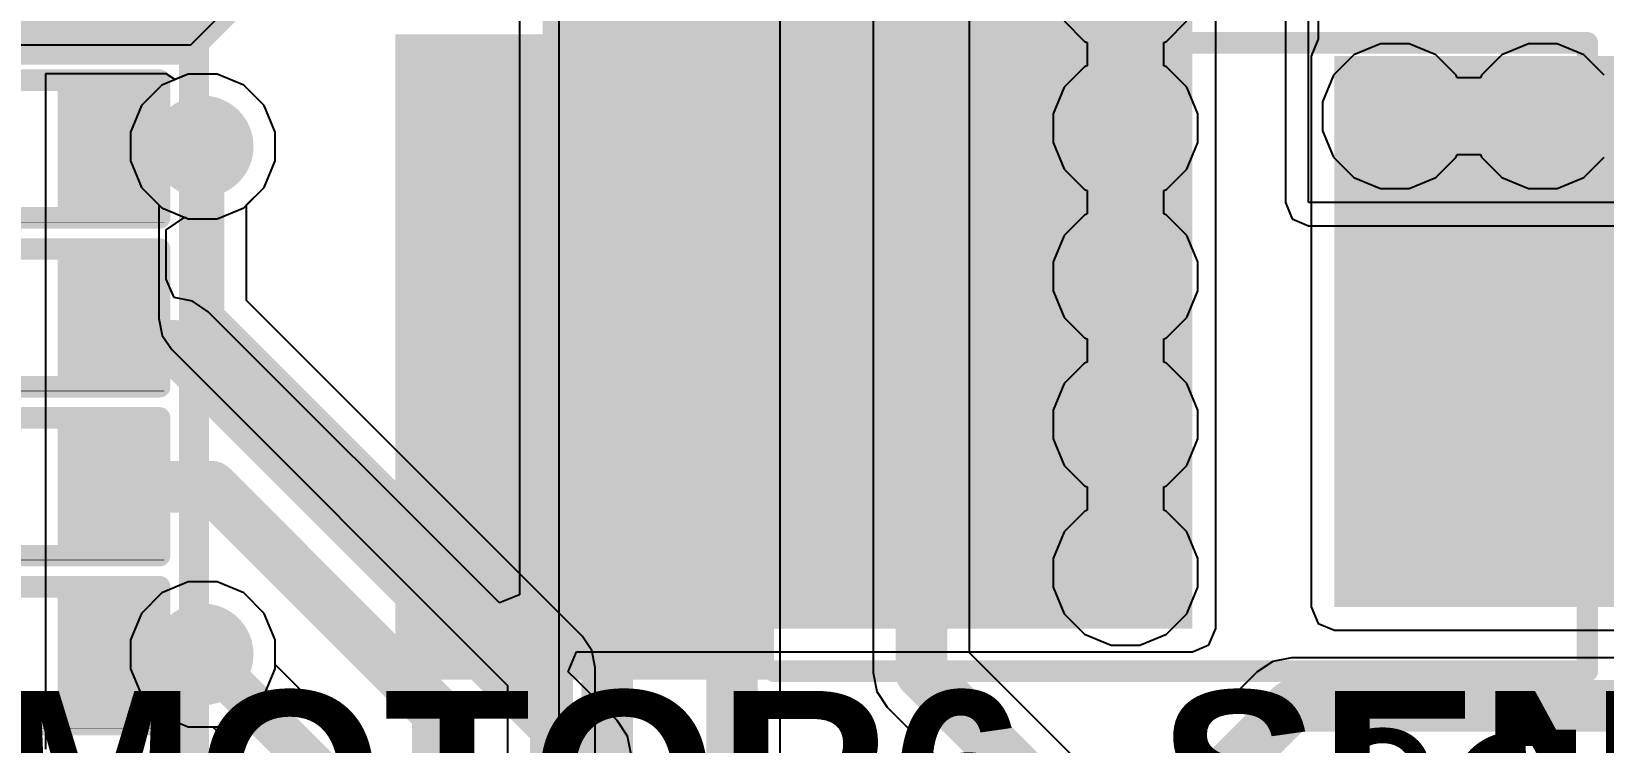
# Model space of a CAD drawing. Header units: inches. Extents: x -4.4 to 45.3, y -0.3 to 53.7.
# Drawn here: x 4.17 to 13.45, y 33.06 to 37.25 of the extents above; entities that cross this region are included whole.
import ezdxf

# ---------------------------------------------------------------- set-up
doc = ezdxf.new("R2010")
doc.units = ezdxf.units.IN
for name, color, linetype in [('Bottom Layer', 5, 'Continuous'), ('Bottom Overlay', 54, 'Continuous'), ('Bottom Paste', 16, 'Continuous'), ('Bottom Solder', 6, 'Continuous'), ('Multi-Layer', 9, 'Continuous'), ('Pad Holes', 156, 'Continuous'), ('Signal_1', 16, 'Continuous'), ('Signal_2', 76, 'Continuous'), ('Top Layer', 1, 'Continuous'), ('Top Overlay', 2, 'Continuous'), ('Top Solder', 216, 'Continuous'), ('Via Holes', 16, 'Continuous')]:
    doc.layers.add(name, color=color, linetype=linetype)
doc.styles.add('Arial', font='', dxfattribs={"height": 0.2})
doc.styles.add('Arial_Bold', font='', dxfattribs={"height": 0.2})
doc.styles.get('Arial').set_extended_font_data('Arial')
doc.styles.get('Arial_Bold').set_extended_font_data('Arial', bold=True)

# ---------------------------------------------------------------- blocks, each defined once
blk = doc.blocks.new('T____P______TH_1_8___H_________0_92___8')
at = {"layer": 'Bottom Layer'}
blk.add_hatch(color=5, dxfattribs=at).paths.add_polyline_path([(0.45, 0.9), (-0.45, 0.9), (-0.9, 0.45), (-0.9, -0.45), (-0.45, -0.9), (0.45, -0.9), (0.9, -0.45), (0.9, 0.45)])
at = {"layer": 'Bottom Solder'}
blk.add_hatch(color=6, dxfattribs=at).paths.add_polyline_path([(0.5008, 1.0016), (-0.5008, 1.0016), (-1.0016, 0.5008), (-1.0016, -0.5008), (-0.5008, -1.0016), (0.5008, -1.0016), (1.0016, -0.5008), (1.0016, 0.5008)])
at = {"layer": 'Multi-Layer'}
blk.add_hatch(color=9, dxfattribs=at).paths.add_polyline_path([(0.45, 0.9), (-0.45, 0.9), (-0.9, 0.45), (-0.9, -0.45), (-0.45, -0.9), (0.45, -0.9), (0.9, -0.45), (0.9, 0.45)])
at = {"layer": 'Pad Holes'}
h = blk.add_hatch(color=7, dxfattribs=at)
edge = h.paths.add_edge_path()
edge.add_arc((0, 0), 0.46, 0, 360)
at = {"layer": 'Signal_1'}
blk.add_hatch(color=16, dxfattribs=at).paths.add_polyline_path([(0.45, 0.9), (-0.45, 0.9), (-0.9, 0.45), (-0.9, -0.45), (-0.45, -0.9), (0.45, -0.9), (0.9, -0.45), (0.9, 0.45)])
at = {"layer": 'Signal_2'}
blk.add_hatch(color=76, dxfattribs=at).paths.add_polyline_path([(0.45, 0.9), (-0.45, 0.9), (-0.9, 0.45), (-0.9, -0.45), (-0.45, -0.9), (0.45, -0.9), (0.9, -0.45), (0.9, 0.45)])
at = {"layer": 'Top Layer'}
blk.add_hatch(color=1, dxfattribs=at).paths.add_polyline_path([(0.45, 0.9), (-0.45, 0.9), (-0.9, 0.45), (-0.9, -0.45), (-0.45, -0.9), (0.45, -0.9), (0.9, -0.45), (0.9, 0.45)])
at = {"layer": 'Top Solder'}
blk.add_hatch(color=216, dxfattribs=at).paths.add_polyline_path([(0.5008, 1.0016), (-0.5008, 1.0016), (-1.0016, 0.5008), (-1.0016, -0.5008), (-0.5008, -1.0016), (0.5008, -1.0016), (1.0016, -0.5008), (1.0016, 0.5008)])
at = {"layer": 'Top Overlay'}
for points in [[(-1.0414, 0.5334, 0.127, 0.127, 0), (-0.508, 1.0668, 0.127, 0.127, 0)], [(-0.508, 1.0668, 0.127, 0.127, 0), (0.508, 1.0668, 0.127, 0.127, 0)], [(0.508, 1.0668, 0.127, 0.127, 0), (1.0414, 0.5334, 0.127, 0.127, 0)], [(-1.0414, -0.5334, 0.127, 0.127, 0), (-1.0414, 0.5334, 0.127, 0.127, 0)], [(1.0414, -0.5334, 0.127, 0.127, 0), (1.0414, 0.5334, 0.127, 0.127, 0)], [(-1.0414, -0.5334, 0.127, 0.127, 0), (-0.5334, -1.0414, 0.127, 0.127, 0)], [(0.5334, -1.0414, 0.127, 0.127, 0), (1.0414, -0.5334, 0.127, 0.127, 0)], [(-0.508, -1.0414, 0.127, 0.127, 0), (0.5334, -1.0414, 0.127, 0.127, 0)]]:
    blk.add_lwpolyline(points, format="xyseb", dxfattribs=at)
for points in [[(-0.5398, 1.0668, 0.0635, 0.0635, 1), (-0.4763, 1.0668, 0.0635, 0.0635, 1)], [(-0.5398, 1.0668, 0.0635, 0.0635, 1), (-0.4763, 1.0668, 0.0635, 0.0635, 1)], [(0.4763, 1.0668, 0.0635, 0.0635, 1), (0.5398, 1.0668, 0.0635, 0.0635, 1)], [(0.4763, 1.0668, 0.0635, 0.0635, 1), (0.5398, 1.0668, 0.0635, 0.0635, 1)], [(-1.0732, 0.5334, 0.0635, 0.0635, 1), (-1.0096, 0.5334, 0.0635, 0.0635, 1)], [(-1.0732, 0.5334, 0.0635, 0.0635, 1), (-1.0096, 0.5334, 0.0635, 0.0635, 1)], [(1.0096, 0.5334, 0.0635, 0.0635, 1), (1.0732, 0.5334, 0.0635, 0.0635, 1)], [(1.0096, 0.5334, 0.0635, 0.0635, 1), (1.0732, 0.5334, 0.0635, 0.0635, 1)], [(-1.0732, -0.5334, 0.0635, 0.0635, 1), (-1.0096, -0.5334, 0.0635, 0.0635, 1)], [(-1.0732, -0.5334, 0.0635, 0.0635, 1), (-1.0096, -0.5334, 0.0635, 0.0635, 1)], [(1.0096, -0.5334, 0.0635, 0.0635, 1), (1.0732, -0.5334, 0.0635, 0.0635, 1)], [(1.0096, -0.5334, 0.0635, 0.0635, 1), (1.0732, -0.5334, 0.0635, 0.0635, 1)], [(-0.5651, -1.0414, 0.0635, 0.0635, 1), (-0.5016, -1.0414, 0.0635, 0.0635, 1)], [(-0.5398, -1.0414, 0.0635, 0.0635, 1), (-0.4763, -1.0414, 0.0635, 0.0635, 1)], [(0.5016, -1.0414, 0.0635, 0.0635, 1), (0.5651, -1.0414, 0.0635, 0.0635, 1)], [(0.5016, -1.0414, 0.0635, 0.0635, 1), (0.5651, -1.0414, 0.0635, 0.0635, 1)]]:
    blk.add_lwpolyline(points, format="xyseb", close=True, dxfattribs=at)
blk = doc.blocks.new('R___0402_B_21')
at = {"layer": 'Bottom Layer'}
for points in [[(-0.2413, 0.3175), (-0.2413, -0.3175), (-0.6985, -0.3175), (-0.6985, 0.3175)], [(0.6985, 0.3175), (0.6985, -0.3175), (0.2413, -0.3175), (0.2413, 0.3175)]]:
    blk.add_hatch(color=5, dxfattribs=at).paths.add_polyline_path(points)
at = {"layer": 'Bottom Paste'}
for points in [[(-0.2413, 0.3175), (-0.2413, -0.3175), (-0.6985, -0.3175), (-0.6985, 0.3175)], [(0.6985, 0.3175), (0.6985, -0.3175), (0.2413, -0.3175), (0.2413, 0.3175)]]:
    blk.add_hatch(color=16, dxfattribs=at).paths.add_polyline_path(points)
at = {"layer": 'Bottom Solder'}
for points in [[(-0.1863, 0.3725), (-0.1863, -0.3725), (-0.7535, -0.3725), (-0.7535, 0.3725)], [(0.7535, 0.3725), (0.7535, -0.3725), (0.1863, -0.3725), (0.1863, 0.3725)]]:
    blk.add_hatch(color=6, dxfattribs=at).paths.add_polyline_path(points)
at = {"layer": 'Bottom Overlay'}
for points in [[(-0.7874, 0.4064, 0.127, 0.127, 0), (-0.7874, -0.4064, 0.127, 0.127, 0)], [(0.7874, 0.4064, 0.127, 0.127, 0), (-0.7874, 0.4064, 0.127, 0.127, 0)], [(0.7874, 0.4064, 0.127, 0.127, 0), (0.7874, -0.4064, 0.127, 0.127, 0)], [(0.8128, 0.4318, 0.00323, 0.00323, 0), (-0.8128, 0.4318, 0.00323, 0.00323, 0)], [(0.7874, -0.4064, 0.127, 0.127, 0), (-0.7874, -0.4064, 0.127, 0.127, 0)]]:
    blk.add_lwpolyline(points, format="xyseb", dxfattribs=at)
for points in [[(-0.8191, 0.4064, 0.0635, 0.0635, 1), (-0.7556, 0.4064, 0.0635, 0.0635, 1)], [(-0.8191, 0.4064, 0.0635, 0.0635, 1), (-0.7556, 0.4064, 0.0635, 0.0635, 1)], [(0.7556, 0.4064, 0.0635, 0.0635, 1), (0.8191, 0.4064, 0.0635, 0.0635, 1)], [(0.7556, 0.4064, 0.0635, 0.0635, 1), (0.8191, 0.4064, 0.0635, 0.0635, 1)], [(-0.8136, 0.4318, 0.00161, 0.00161, 1), (-0.812, 0.4318, 0.00161, 0.00161, 1)], [(0.812, 0.4318, 0.00161, 0.00161, 1), (0.8136, 0.4318, 0.00161, 0.00161, 1)], [(-0.8191, -0.4064, 0.0635, 0.0635, 1), (-0.7556, -0.4064, 0.0635, 0.0635, 1)], [(-0.8191, -0.4064, 0.0635, 0.0635, 1), (-0.7556, -0.4064, 0.0635, 0.0635, 1)], [(0.7556, -0.4064, 0.0635, 0.0635, 1), (0.8191, -0.4064, 0.0635, 0.0635, 1)], [(0.7556, -0.4064, 0.0635, 0.0635, 1), (0.8191, -0.4064, 0.0635, 0.0635, 1)]]:
    blk.add_lwpolyline(points, format="xyseb", close=True, dxfattribs=at)
blk = doc.blocks.new('R___0402_B_22')
at = {"layer": 'Bottom Layer'}
for points in [[(-0.2413, 0.3175), (-0.2413, -0.3175), (-0.6985, -0.3175), (-0.6985, 0.3175)], [(0.6985, 0.3175), (0.6985, -0.3175), (0.2413, -0.3175), (0.2413, 0.3175)]]:
    blk.add_hatch(color=5, dxfattribs=at).paths.add_polyline_path(points)
at = {"layer": 'Bottom Paste'}
for points in [[(-0.2413, 0.3175), (-0.2413, -0.3175), (-0.6985, -0.3175), (-0.6985, 0.3175)], [(0.6985, 0.3175), (0.6985, -0.3175), (0.2413, -0.3175), (0.2413, 0.3175)]]:
    blk.add_hatch(color=16, dxfattribs=at).paths.add_polyline_path(points)
at = {"layer": 'Bottom Solder'}
for points in [[(-0.1863, 0.3725), (-0.1863, -0.3725), (-0.7535, -0.3725), (-0.7535, 0.3725)], [(0.7535, 0.3725), (0.7535, -0.3725), (0.1863, -0.3725), (0.1863, 0.3725)]]:
    blk.add_hatch(color=6, dxfattribs=at).paths.add_polyline_path(points)
at = {"layer": 'Bottom Overlay'}
for points in [[(-0.7874, 0.4064, 0.127, 0.127, 0), (-0.7874, -0.4064, 0.127, 0.127, 0)], [(0.7874, 0.4064, 0.127, 0.127, 0), (-0.7874, 0.4064, 0.127, 0.127, 0)], [(0.7874, 0.4064, 0.127, 0.127, 0), (0.7874, -0.4064, 0.127, 0.127, 0)], [(0.8128, 0.4318, 0.00323, 0.00323, 0), (-0.8128, 0.4318, 0.00323, 0.00323, 0)], [(0.7874, -0.4064, 0.127, 0.127, 0), (-0.7874, -0.4064, 0.127, 0.127, 0)]]:
    blk.add_lwpolyline(points, format="xyseb", dxfattribs=at)
for points in [[(-0.8191, 0.4064, 0.0635, 0.0635, 1), (-0.7556, 0.4064, 0.0635, 0.0635, 1)], [(-0.8191, 0.4064, 0.0635, 0.0635, 1), (-0.7556, 0.4064, 0.0635, 0.0635, 1)], [(0.7556, 0.4064, 0.0635, 0.0635, 1), (0.8191, 0.4064, 0.0635, 0.0635, 1)], [(0.7556, 0.4064, 0.0635, 0.0635, 1), (0.8191, 0.4064, 0.0635, 0.0635, 1)], [(-0.8136, 0.4318, 0.00161, 0.00161, 1), (-0.812, 0.4318, 0.00161, 0.00161, 1)], [(0.812, 0.4318, 0.00161, 0.00161, 1), (0.8136, 0.4318, 0.00161, 0.00161, 1)], [(-0.8191, -0.4064, 0.0635, 0.0635, 1), (-0.7556, -0.4064, 0.0635, 0.0635, 1)], [(-0.8191, -0.4064, 0.0635, 0.0635, 1), (-0.7556, -0.4064, 0.0635, 0.0635, 1)], [(0.7556, -0.4064, 0.0635, 0.0635, 1), (0.8191, -0.4064, 0.0635, 0.0635, 1)], [(0.7556, -0.4064, 0.0635, 0.0635, 1), (0.8191, -0.4064, 0.0635, 0.0635, 1)]]:
    blk.add_lwpolyline(points, format="xyseb", close=True, dxfattribs=at)
blk = doc.blocks.new('R___0402_B_23')
at = {"layer": 'Bottom Layer'}
for points in [[(-0.2413, 0.3175), (-0.2413, -0.3175), (-0.6985, -0.3175), (-0.6985, 0.3175)], [(0.6985, 0.3175), (0.6985, -0.3175), (0.2413, -0.3175), (0.2413, 0.3175)]]:
    blk.add_hatch(color=5, dxfattribs=at).paths.add_polyline_path(points)
at = {"layer": 'Bottom Paste'}
for points in [[(-0.2413, 0.3175), (-0.2413, -0.3175), (-0.6985, -0.3175), (-0.6985, 0.3175)], [(0.6985, 0.3175), (0.6985, -0.3175), (0.2413, -0.3175), (0.2413, 0.3175)]]:
    blk.add_hatch(color=16, dxfattribs=at).paths.add_polyline_path(points)
at = {"layer": 'Bottom Solder'}
for points in [[(-0.1863, 0.3725), (-0.1863, -0.3725), (-0.7535, -0.3725), (-0.7535, 0.3725)], [(0.7535, 0.3725), (0.7535, -0.3725), (0.1863, -0.3725), (0.1863, 0.3725)]]:
    blk.add_hatch(color=6, dxfattribs=at).paths.add_polyline_path(points)
at = {"layer": 'Bottom Overlay'}
for points in [[(-0.7874, 0.4064, 0.127, 0.127, 0), (-0.7874, -0.4064, 0.127, 0.127, 0)], [(0.7874, 0.4064, 0.127, 0.127, 0), (-0.7874, 0.4064, 0.127, 0.127, 0)], [(0.7874, 0.4064, 0.127, 0.127, 0), (0.7874, -0.4064, 0.127, 0.127, 0)], [(0.8128, 0.4318, 0.00323, 0.00323, 0), (-0.8128, 0.4318, 0.00323, 0.00323, 0)], [(0.7874, -0.4064, 0.127, 0.127, 0), (-0.7874, -0.4064, 0.127, 0.127, 0)]]:
    blk.add_lwpolyline(points, format="xyseb", dxfattribs=at)
for points in [[(-0.8191, 0.4064, 0.0635, 0.0635, 1), (-0.7556, 0.4064, 0.0635, 0.0635, 1)], [(-0.8191, 0.4064, 0.0635, 0.0635, 1), (-0.7556, 0.4064, 0.0635, 0.0635, 1)], [(0.7556, 0.4064, 0.0635, 0.0635, 1), (0.8191, 0.4064, 0.0635, 0.0635, 1)], [(0.7556, 0.4064, 0.0635, 0.0635, 1), (0.8191, 0.4064, 0.0635, 0.0635, 1)], [(-0.8136, 0.4318, 0.00161, 0.00161, 1), (-0.812, 0.4318, 0.00161, 0.00161, 1)], [(0.812, 0.4318, 0.00161, 0.00161, 1), (0.8136, 0.4318, 0.00161, 0.00161, 1)], [(-0.8191, -0.4064, 0.0635, 0.0635, 1), (-0.7556, -0.4064, 0.0635, 0.0635, 1)], [(-0.8191, -0.4064, 0.0635, 0.0635, 1), (-0.7556, -0.4064, 0.0635, 0.0635, 1)], [(0.7556, -0.4064, 0.0635, 0.0635, 1), (0.8191, -0.4064, 0.0635, 0.0635, 1)], [(0.7556, -0.4064, 0.0635, 0.0635, 1), (0.8191, -0.4064, 0.0635, 0.0635, 1)]]:
    blk.add_lwpolyline(points, format="xyseb", close=True, dxfattribs=at)
blk = doc.blocks.new('R___0402_B_24')
at = {"layer": 'Bottom Layer'}
for points in [[(-0.2413, 0.3175), (-0.2413, -0.3175), (-0.6985, -0.3175), (-0.6985, 0.3175)], [(0.6985, 0.3175), (0.6985, -0.3175), (0.2413, -0.3175), (0.2413, 0.3175)]]:
    blk.add_hatch(color=5, dxfattribs=at).paths.add_polyline_path(points)
at = {"layer": 'Bottom Paste'}
for points in [[(-0.2413, 0.3175), (-0.2413, -0.3175), (-0.6985, -0.3175), (-0.6985, 0.3175)], [(0.6985, 0.3175), (0.6985, -0.3175), (0.2413, -0.3175), (0.2413, 0.3175)]]:
    blk.add_hatch(color=16, dxfattribs=at).paths.add_polyline_path(points)
at = {"layer": 'Bottom Solder'}
for points in [[(-0.1863, 0.3725), (-0.1863, -0.3725), (-0.7535, -0.3725), (-0.7535, 0.3725)], [(0.7535, 0.3725), (0.7535, -0.3725), (0.1863, -0.3725), (0.1863, 0.3725)]]:
    blk.add_hatch(color=6, dxfattribs=at).paths.add_polyline_path(points)
at = {"layer": 'Bottom Overlay'}
for points in [[(-0.7874, 0.4064, 0.127, 0.127, 0), (-0.7874, -0.4064, 0.127, 0.127, 0)], [(0.7874, 0.4064, 0.127, 0.127, 0), (-0.7874, 0.4064, 0.127, 0.127, 0)], [(0.7874, 0.4064, 0.127, 0.127, 0), (0.7874, -0.4064, 0.127, 0.127, 0)], [(0.8128, 0.4318, 0.00323, 0.00323, 0), (-0.8128, 0.4318, 0.00323, 0.00323, 0)], [(0.7874, -0.4064, 0.127, 0.127, 0), (-0.7874, -0.4064, 0.127, 0.127, 0)]]:
    blk.add_lwpolyline(points, format="xyseb", dxfattribs=at)
for points in [[(-0.8191, 0.4064, 0.0635, 0.0635, 1), (-0.7556, 0.4064, 0.0635, 0.0635, 1)], [(-0.8191, 0.4064, 0.0635, 0.0635, 1), (-0.7556, 0.4064, 0.0635, 0.0635, 1)], [(0.7556, 0.4064, 0.0635, 0.0635, 1), (0.8191, 0.4064, 0.0635, 0.0635, 1)], [(0.7556, 0.4064, 0.0635, 0.0635, 1), (0.8191, 0.4064, 0.0635, 0.0635, 1)], [(-0.8136, 0.4318, 0.00161, 0.00161, 1), (-0.812, 0.4318, 0.00161, 0.00161, 1)], [(0.812, 0.4318, 0.00161, 0.00161, 1), (0.8136, 0.4318, 0.00161, 0.00161, 1)], [(-0.8191, -0.4064, 0.0635, 0.0635, 1), (-0.7556, -0.4064, 0.0635, 0.0635, 1)], [(-0.8191, -0.4064, 0.0635, 0.0635, 1), (-0.7556, -0.4064, 0.0635, 0.0635, 1)], [(0.7556, -0.4064, 0.0635, 0.0635, 1), (0.8191, -0.4064, 0.0635, 0.0635, 1)], [(0.7556, -0.4064, 0.0635, 0.0635, 1), (0.8191, -0.4064, 0.0635, 0.0635, 1)]]:
    blk.add_lwpolyline(points, format="xyseb", close=True, dxfattribs=at)
blk = doc.blocks.new('SMB__B_45')
at = {"layer": 'Bottom Layer'}
for points in [[(-0.9, 1.2), (-0.9, -1.2), (-3.7, -1.2), (-3.7, 1.2)], [(3.7, 1.2), (3.7, -1.2), (0.9, -1.2), (0.9, 1.2)]]:
    blk.add_hatch(color=5, dxfattribs=at).paths.add_polyline_path(points)
at = {"layer": 'Bottom Overlay'}
for points in [[(2.5908, 1.2446), (4.826, 1.2446), (4.826, 1.905), (2.5908, 1.905)], [(3.7338, -1.3462), (4.826, -1.3462), (4.826, 1.651), (3.7338, 1.651)], [(2.5908, -1.905), (4.826, -1.905), (4.826, -1.2446), (2.5908, -1.2446)]]:
    blk.add_hatch(color=54, dxfattribs=at).paths.add_polyline_path(points)
at = {"layer": 'Bottom Paste'}
for points in [[(-0.9, 1.2), (-0.9, -1.2), (-3.7, -1.2), (-3.7, 1.2)], [(3.7, 1.2), (3.7, -1.2), (0.9, -1.2), (0.9, 1.2)]]:
    blk.add_hatch(color=16, dxfattribs=at).paths.add_polyline_path(points)
at = {"layer": 'Bottom Solder'}
for points in [[(-0.7984, 1.3016), (-0.7984, -1.3016), (-3.8016, -1.3016), (-3.8016, 1.3016)], [(3.8016, 1.3016), (3.8016, -1.3016), (0.7984, -1.3016), (0.7984, 1.3016)]]:
    blk.add_hatch(color=6, dxfattribs=at).paths.add_polyline_path(points)
at = {"layer": 'Bottom Overlay'}
for points in [[(-2.2098, 1.8542, 0.127, 0.127, 0), (-2.2098, 1.397, 0.127, 0.127, 0)], [(2.5908, 1.8542, 0.127, 0.127, 0), (-2.2098, 1.8542, 0.127, 0.127, 0)], [(-2.2098, -1.397, 0.127, 0.127, 0), (-2.2098, -1.8542, 0.127, 0.127, 0)], [(2.5908, -1.8542, 0.127, 0.127, 0), (-2.2098, -1.8542, 0.127, 0.127, 0)]]:
    blk.add_lwpolyline(points, format="xyseb", dxfattribs=at)
for points in [[(-2.2416, 1.8542, 0.0635, 0.0635, 1), (-2.178, 1.8542, 0.0635, 0.0635, 1)], [(-2.2416, 1.8542, 0.0635, 0.0635, 1), (-2.178, 1.8542, 0.0635, 0.0635, 1)], [(2.5591, 1.8542, 0.0635, 0.0635, 1), (2.6225, 1.8542, 0.0635, 0.0635, 1)], [(-2.2416, 1.397, 0.0635, 0.0635, 1), (-2.178, 1.397, 0.0635, 0.0635, 1)], [(-2.2416, -1.397, 0.0635, 0.0635, 1), (-2.178, -1.397, 0.0635, 0.0635, 1)], [(-2.2416, -1.8542, 0.0635, 0.0635, 1), (-2.178, -1.8542, 0.0635, 0.0635, 1)], [(-2.2416, -1.8542, 0.0635, 0.0635, 1), (-2.178, -1.8542, 0.0635, 0.0635, 1)], [(2.5591, -1.8542, 0.0635, 0.0635, 1), (2.6225, -1.8542, 0.0635, 0.0635, 1)]]:
    blk.add_lwpolyline(points, format="xyseb", close=True, dxfattribs=at)

msp = doc.modelspace()

# ---------------------------------------------------------------- hatches: boundary and pattern name
at = {"layer": 'Bottom Layer'}
for points in [[(7.1882, 33.7312), (11.0236, 33.7312), (11.0236, 40.7924), (7.1882, 40.7924)], [(11.8618, 33.8582), (14.9098, 33.8582), (14.9098, 37.1094), (11.8618, 37.1094)]]:
    msp.add_hatch(color=5, dxfattribs=at).paths.add_polyline_path(points)
h = msp.add_hatch(color=5, dxfattribs=at)
edge = h.paths.add_edge_path()
edge.add_arc((12.2174, 36.7538), 0.3, 0, 360)
h = msp.add_hatch(color=5, dxfattribs=at)
edge = h.paths.add_edge_path()
edge.add_arc((13.0918, 36.7538), 0.3, 0, 360)
h = msp.add_hatch(color=5, dxfattribs=at)
edge = h.paths.add_edge_path()
edge.add_arc((10.6279, 36.6836), 0.3, 0, 360)
h = msp.add_hatch(color=5, dxfattribs=at)
edge = h.paths.add_edge_path()
edge.add_arc((5.1816, 36.576), 0.3, 0, 360)
h = msp.add_hatch(color=5, dxfattribs=at)
edge = h.paths.add_edge_path()
edge.add_arc((10.6279, 35.8092), 0.3, 0, 360)
h = msp.add_hatch(color=5, dxfattribs=at)
edge = h.paths.add_edge_path()
edge.add_arc((10.6279, 34.9348), 0.3, 0, 360)
h = msp.add_hatch(color=5, dxfattribs=at)
edge = h.paths.add_edge_path()
edge.add_arc((10.6279, 34.0604), 0.3, 0, 360)
h = msp.add_hatch(color=5, dxfattribs=at)
edge = h.paths.add_edge_path()
edge.add_arc((5.1816, 33.5788), 0.3, 0, 360)
at = {"layer": 'Signal_1'}
h = msp.add_hatch(color=16, dxfattribs=at)
edge = h.paths.add_edge_path()
edge.add_arc((12.2174, 36.7538), 0.3, 0, 360)
h = msp.add_hatch(color=16, dxfattribs=at)
edge = h.paths.add_edge_path()
edge.add_arc((13.0918, 36.7538), 0.3, 0, 360)
h = msp.add_hatch(color=16, dxfattribs=at)
edge = h.paths.add_edge_path()
edge.add_arc((10.6279, 36.6836), 0.3, 0, 360)
h = msp.add_hatch(color=16, dxfattribs=at)
edge = h.paths.add_edge_path()
edge.add_arc((5.1816, 36.576), 0.3, 0, 360)
h = msp.add_hatch(color=16, dxfattribs=at)
edge = h.paths.add_edge_path()
edge.add_arc((10.6279, 35.8092), 0.3, 0, 360)
h = msp.add_hatch(color=16, dxfattribs=at)
edge = h.paths.add_edge_path()
edge.add_arc((10.6279, 34.9348), 0.3, 0, 360)
h = msp.add_hatch(color=16, dxfattribs=at)
edge = h.paths.add_edge_path()
edge.add_arc((10.6279, 34.0604), 0.3, 0, 360)
h = msp.add_hatch(color=16, dxfattribs=at)
edge = h.paths.add_edge_path()
edge.add_arc((5.1816, 33.5788), 0.3, 0, 360)
at = {"layer": 'Signal_2'}
h = msp.add_hatch(color=76, dxfattribs=at)
edge = h.paths.add_edge_path()
edge.add_arc((12.2174, 36.7538), 0.3, 0, 360)
h = msp.add_hatch(color=76, dxfattribs=at)
edge = h.paths.add_edge_path()
edge.add_arc((13.0918, 36.7538), 0.3, 0, 360)
h = msp.add_hatch(color=76, dxfattribs=at)
edge = h.paths.add_edge_path()
edge.add_arc((10.6279, 36.6836), 0.3, 0, 360)
h = msp.add_hatch(color=76, dxfattribs=at)
edge = h.paths.add_edge_path()
edge.add_arc((5.1816, 36.576), 0.3, 0, 360)
h = msp.add_hatch(color=76, dxfattribs=at)
edge = h.paths.add_edge_path()
edge.add_arc((10.6279, 35.8092), 0.3, 0, 360)
h = msp.add_hatch(color=76, dxfattribs=at)
edge = h.paths.add_edge_path()
edge.add_arc((10.6279, 34.9348), 0.3, 0, 360)
h = msp.add_hatch(color=76, dxfattribs=at)
edge = h.paths.add_edge_path()
edge.add_arc((10.6279, 34.0604), 0.3, 0, 360)
h = msp.add_hatch(color=76, dxfattribs=at)
edge = h.paths.add_edge_path()
edge.add_arc((5.1816, 33.5788), 0.3, 0, 360)
at = {"layer": 'Top Layer'}
h = msp.add_hatch(color=1, dxfattribs=at)
edge = h.paths.add_edge_path()
edge.add_arc((12.2174, 36.7538), 0.3, 0, 360)
h = msp.add_hatch(color=1, dxfattribs=at)
edge = h.paths.add_edge_path()
edge.add_arc((13.0918, 36.7538), 0.3, 0, 360)
h = msp.add_hatch(color=1, dxfattribs=at)
edge = h.paths.add_edge_path()
edge.add_arc((10.6279, 36.6836), 0.3, 0, 360)
h = msp.add_hatch(color=1, dxfattribs=at)
edge = h.paths.add_edge_path()
edge.add_arc((5.1816, 36.576), 0.3, 0, 360)
h = msp.add_hatch(color=1, dxfattribs=at)
edge = h.paths.add_edge_path()
edge.add_arc((10.6279, 35.8092), 0.3, 0, 360)
h = msp.add_hatch(color=1, dxfattribs=at)
edge = h.paths.add_edge_path()
edge.add_arc((10.6279, 34.9348), 0.3, 0, 360)
h = msp.add_hatch(color=1, dxfattribs=at)
edge = h.paths.add_edge_path()
edge.add_arc((10.6279, 34.0604), 0.3, 0, 360)
h = msp.add_hatch(color=1, dxfattribs=at)
edge = h.paths.add_edge_path()
edge.add_arc((5.1816, 33.5788), 0.3, 0, 360)
at = {"layer": 'Via Holes'}
h = msp.add_hatch(color=7, dxfattribs=at)
edge = h.paths.add_edge_path()
edge.add_arc((12.2174, 36.7538), 0.15, 0, 360)
h = msp.add_hatch(color=7, dxfattribs=at)
edge = h.paths.add_edge_path()
edge.add_arc((13.0918, 36.7538), 0.15, 0, 360)
h = msp.add_hatch(color=7, dxfattribs=at)
edge = h.paths.add_edge_path()
edge.add_arc((10.6279, 36.6836), 0.15, 0, 360)
h = msp.add_hatch(color=7, dxfattribs=at)
edge = h.paths.add_edge_path()
edge.add_arc((5.1816, 36.576), 0.15, 0, 360)
h = msp.add_hatch(color=7, dxfattribs=at)
edge = h.paths.add_edge_path()
edge.add_arc((10.6279, 35.8092), 0.15, 0, 360)
h = msp.add_hatch(color=7, dxfattribs=at)
edge = h.paths.add_edge_path()
edge.add_arc((10.6279, 34.9348), 0.15, 0, 360)
h = msp.add_hatch(color=7, dxfattribs=at)
edge = h.paths.add_edge_path()
edge.add_arc((10.6279, 34.0604), 0.15, 0, 360)
h = msp.add_hatch(color=7, dxfattribs=at)
edge = h.paths.add_edge_path()
edge.add_arc((5.1816, 33.5788), 0.15, 0, 360)

# ---------------------------------------------------------------- linework, layer by layer
at = {"layer": 'Bottom Layer'}
for p, q in [((7.0507, 40.7924), (7.0507, 33.9305)), ((11.1611, 33.7312), (11.1611, 40.7924)), ((11.7646, 37.3424), (11.7646, 37.2066)), ((11.764, 37.2052), (11.7243, 37.1094)), ((11.7646, 37.2066), (11.764, 37.2052)), ((11.7243, 37.1094), (11.7243, 33.8582)), ((4.9657, 37.0053), (4.2545, 37.0053)), ((4.2545, 37.0053), (4.2545, 36.1357)), ((5.0179, 36.9704), (4.9657, 37.0053)), ((4.9657, 37.0053), (4.9657, 37.0053)), ((5.0967, 37.003), (5.0179, 36.9704)), ((5.2665, 37.003), (5.0967, 37.003)), ((5.4235, 36.938), (5.2665, 37.003)), ((5.5436, 36.8179), (5.4235, 36.938)), ((5.6086, 36.6609), (5.5436, 36.8179)), ((5.6086, 36.4911), (5.6086, 36.6609)), ((5.5436, 36.3341), (5.6086, 36.4911)), ((5.4235, 36.214), (5.5436, 36.3341)), ((5.2665, 36.149), (5.4235, 36.214)), ((4.2545, 36.1357), (4.2545, 36.1163)), ((4.2545, 36.1163), (4.2545, 36.0087)), ((4.9657, 36.0844), (5.0755, 36.1578)), ((5.0755, 36.1578), (5.0967, 36.149)), ((5.0967, 36.149), (5.2665, 36.149)), ((4.2545, 36.0087), (4.2545, 35.9893)), ((4.9657, 36.0087), (4.9657, 36.0844)), ((4.9657, 35.9893), (4.9657, 36.0087)), ((4.2545, 35.9893), (4.2545, 35.1392)), ((4.9657, 35.7933), (4.9657, 35.9893)), ((5.0133, 35.684), (4.9657, 35.7933)), ((5.1223, 35.6623), (5.0133, 35.684)), ((5.2148, 35.6006), (5.1223, 35.6623)), ((6.9334, 33.8819), (5.2148, 35.6006)), ((4.2545, 35.1392), (4.2545, 35.1197)), ((4.2545, 35.1197), (4.2545, 35.1197)), ((4.2545, 35.1197), (4.2545, 35.0122)), ((4.2545, 35.0122), (4.2545, 35.0122)), ((4.2545, 35.0122), (4.2545, 34.1427)), ((4.2545, 34.1427), (4.2545, 34.1232)), ((4.2545, 34.1232), (4.2545, 34.0157)), ((4.2545, 34.0157), (4.2545, 33.9962)), ((4.2545, 33.9962), (4.2545, 33.1462)), ((7.0507, 33.9305), (6.9334, 33.8819)), ((11.7243, 33.8582), (11.7646, 33.761)), ((11.1208, 33.634), (11.1611, 33.7312)), ((11.7646, 33.761), (11.8618, 33.7207)), ((11.8618, 33.7207), (14.9098, 33.7207)), ((7.3389, 33.4764), (7.3875, 33.5937)), ((7.3875, 33.5937), (11.0236, 33.5937)), ((11.0236, 33.5937), (11.1208, 33.634)), ((7.3896, 33.4257), (7.3389, 33.4764)), ((7.6271, 33.1882), (7.3896, 33.4257)), ((7.3896, 33.4257), (7.3896, 33.4257)), ((7.3896, 33.4257), (7.3896, 33.4257)), ((4.2545, 33.1462), (4.2545, 33.1267)), ((4.2545, 33.1267), (4.2545, 33.0192)), ((7.6889, 33.0958), (7.6271, 33.1882)), ((7.6271, 33.1882), (7.6271, 33.1882)), ((7.7106, 32.9868), (7.6889, 33.0958))]:
    msp.add_line(p, q, dxfattribs=at)
for points in [[(4.5746, 36.576, 0.3048, 0.3048, 0), (5.1816, 36.576, 0.3048, 0.3048, 0)], [(4.6101, 35.4753, 0.3048, 0.3048, 0), (4.6101, 35.5642, 0.3048, 0.3048, 0)], [(4.6101, 35.4753, 0.3048, 0.3048, 0), (4.6863, 35.3991, 0.3048, 0.3048, 0)], [(4.6863, 35.3991, 0.3048, 0.3048, 0), (5.0133, 35.3991, 0.3048, 0.3048, 0)], [(5.0133, 35.3991, 0.3048, 0.3048, 0), (7.1882, 33.2243, 0.3048, 0.3048, 0)], [(4.6101, 34.5677, 0.3048, 0.3048, 0), (5.2341, 34.5677, 0.3048, 0.3048, 0)], [(5.2341, 34.5677, 0.3048, 0.3048, 0), (6.5698, 33.232, 0.3048, 0.3048, 0)], [(4.6139, 33.575, 0.3048, 0.3048, 0), (5.1778, 33.575, 0.3048, 0.3048, 0)], [(4.6101, 33.5712, 0.254, 0.254, 0), (4.6139, 33.575, 0.254, 0.254, 0)], [(5.1778, 33.575, 0.254, 0.254, 0), (5.1816, 33.5788, 0.254, 0.254, 0)], [(6.5698, 27.8335, 0.3048, 0.3048, 0), (6.5698, 33.232, 0.3048, 0.3048, 0)], [(7.1882, 33.2243, 0.3048, 0.3048, 0), (7.4257, 32.9868, 0.3048, 0.3048, 0)], [(7.1882, 33.2243, 0.3048, 0.3048, 0), (7.1882, 33.2243, 0.3048, 0.3048, 0)], [(7.4257, 31.2789, 0.3048, 0.3048, 0), (7.4257, 32.9868, 0.3048, 0.3048, 0)]]:
    msp.add_lwpolyline(points, format="xyseb", dxfattribs=at)
for points in [[(4.4984, 36.576, 0.1524, 0.1524, 1), (4.6508, 36.576, 0.1524, 0.1524, 1)], [(5.1054, 36.576, 0.1524, 0.1524, 1), (5.2578, 36.576, 0.1524, 0.1524, 1)], [(4.5339, 35.5642, 0.1524, 0.1524, 1), (4.6863, 35.5642, 0.1524, 0.1524, 1)], [(4.5339, 35.4753, 0.1524, 0.1524, 1), (4.6863, 35.4753, 0.1524, 0.1524, 1)], [(4.5339, 35.4753, 0.1524, 0.1524, 1), (4.6863, 35.4753, 0.1524, 0.1524, 1)], [(4.6101, 35.3991, 0.1524, 0.1524, 1), (4.7625, 35.3991, 0.1524, 0.1524, 1)], [(4.6101, 35.3991, 0.1524, 0.1524, 1), (4.7625, 35.3991, 0.1524, 0.1524, 1)], [(4.9371, 35.3991, 0.1524, 0.1524, 1), (5.0895, 35.3991, 0.1524, 0.1524, 1)], [(4.9371, 35.3991, 0.1524, 0.1524, 1), (5.0895, 35.3991, 0.1524, 0.1524, 1)], [(4.5339, 34.5677, 0.1524, 0.1524, 1), (4.6863, 34.5677, 0.1524, 0.1524, 1)], [(5.1579, 34.5677, 0.1524, 0.1524, 1), (5.3103, 34.5677, 0.1524, 0.1524, 1)], [(5.1579, 34.5677, 0.1524, 0.1524, 1), (5.3103, 34.5677, 0.1524, 0.1524, 1)], [(4.5377, 33.575, 0.1524, 0.1524, 1), (4.6901, 33.575, 0.1524, 0.1524, 1)], [(4.5466, 33.5712, 0.127, 0.127, 1), (4.6736, 33.5712, 0.127, 0.127, 1)], [(4.5504, 33.575, 0.127, 0.127, 1), (4.6774, 33.575, 0.127, 0.127, 1)], [(5.1016, 33.575, 0.1524, 0.1524, 1), (5.254, 33.575, 0.1524, 0.1524, 1)], [(5.1143, 33.575, 0.127, 0.127, 1), (5.2413, 33.575, 0.127, 0.127, 1)], [(5.1181, 33.5788, 0.127, 0.127, 1), (5.2451, 33.5788, 0.127, 0.127, 1)], [(6.4936, 33.232, 0.1524, 0.1524, 1), (6.646, 33.232, 0.1524, 0.1524, 1)], [(6.4936, 33.232, 0.1524, 0.1524, 1), (6.646, 33.232, 0.1524, 0.1524, 1)], [(7.112, 33.2243, 0.1524, 0.1524, 1), (7.2644, 33.2243, 0.1524, 0.1524, 1)], [(7.112, 33.2243, 0.1524, 0.1524, 1), (7.2644, 33.2243, 0.1524, 0.1524, 1)], [(7.112, 33.2243, 0.1524, 0.1524, 1), (7.2644, 33.2243, 0.1524, 0.1524, 1)], [(7.112, 33.2243, 0.1524, 0.1524, 1), (7.2644, 33.2243, 0.1524, 0.1524, 1)], [(7.3495, 32.9868, 0.1524, 0.1524, 1), (7.5019, 32.9868, 0.1524, 0.1524, 1)], [(7.3495, 32.9868, 0.1524, 0.1524, 1), (7.5019, 32.9868, 0.1524, 0.1524, 1)]]:
    msp.add_lwpolyline(points, format="xyseb", close=True, dxfattribs=at)
at = {"layer": 'Bottom Overlay'}
for points in [[(3.1729, 37.1474, 0.1778, 0.1778, 0), (5.1308, 37.1474, 0.1778, 0.1778, 0)], [(5.1308, 29.9466, 0.1778, 0.1778, 0), (5.1308, 37.1474, 0.1778, 0.1778, 0)]]:
    msp.add_lwpolyline(points, format="xyseb", dxfattribs=at)
msp.add_lwpolyline([(5.0864, 37.1474, 0.0889, 0.0889, 1), (5.1752, 37.1474, 0.0889, 0.0889, 1)], format="xyseb", close=True, dxfattribs=at)
msp.add_lwpolyline([(5.0864, 37.1474, 0.0889, 0.0889, 1), (5.1752, 37.1474, 0.0889, 0.0889, 1)], format="xyseb", close=True, dxfattribs=at)
at = {"layer": 'Signal_1'}
for p, q in [((8.5907, 30.5097), (8.5907, 39.4357)), ((9.1385, 39.4357), (9.1385, 33.4692)), ((9.7083, 33.5872), (9.7083, 39.4357)), ((7.2843, 37.8042), (7.2843, 29.8704)), ((5.1109, 37.1746), (5.6244, 37.6881)), ((4.0839, 37.1746), (5.1109, 37.1746)), ((12.1325, 37.1808), (11.9755, 37.1158)), ((12.3023, 37.1808), (12.1325, 37.1808)), ((12.4593, 37.1158), (12.3023, 37.1808)), ((13.0069, 37.1808), (12.8499, 37.1158)), ((13.1768, 37.1808), (13.0069, 37.1808)), ((13.3337, 37.1158), (13.1768, 37.1808)), ((11.9755, 37.1158), (11.8554, 36.9957)), ((12.5794, 36.9957), (12.4593, 37.1158)), ((12.8499, 37.1158), (12.7298, 36.9957)), ((13.4538, 36.9957), (13.3337, 37.1158)), ((4.9397, 36.938), (4.8196, 36.8179)), ((5.0967, 37.003), (4.9397, 36.938)), ((5.2665, 37.003), (5.0967, 37.003)), ((5.4235, 36.938), (5.2665, 37.003)), ((5.5436, 36.8179), (5.4235, 36.938)), ((11.8554, 36.9957), (11.7904, 36.8387)), ((12.5859, 36.98), (12.5794, 36.9957)), ((12.7233, 36.98), (12.5859, 36.98)), ((12.7298, 36.9957), (12.7233, 36.98)), ((11.7904, 36.8387), (11.7904, 36.6689)), ((4.8196, 36.8179), (4.7546, 36.6609)), ((5.6086, 36.6609), (5.5436, 36.8179)), ((4.7546, 36.6609), (4.7546, 36.4911)), ((5.6086, 36.4911), (5.6086, 36.6609)), ((11.7904, 36.6689), (11.8554, 36.5119)), ((4.7546, 36.4911), (4.8196, 36.3341)), ((5.5436, 36.3341), (5.6086, 36.4911)), ((11.8554, 36.5119), (11.9755, 36.3918)), ((12.4593, 36.3918), (12.5794, 36.5119)), ((12.5794, 36.5119), (12.5859, 36.5276)), ((12.5859, 36.5276), (12.7233, 36.5276)), ((12.7233, 36.5276), (12.7298, 36.5119)), ((12.7298, 36.5119), (12.8499, 36.3918)), ((13.3337, 36.3918), (13.4538, 36.5119)), ((11.9755, 36.3918), (12.1325, 36.3268)), ((12.3023, 36.3268), (12.4593, 36.3918)), ((12.8499, 36.3918), (13.0069, 36.3268)), ((13.1768, 36.3268), (13.3337, 36.3918)), ((4.8196, 36.3341), (4.9397, 36.214)), ((5.4235, 36.214), (5.5436, 36.3341)), ((12.1325, 36.3268), (12.3023, 36.3268)), ((13.0069, 36.3268), (13.1768, 36.3268)), ((4.9397, 36.214), (5.0967, 36.149)), ((5.2665, 36.149), (5.4235, 36.214)), ((5.0967, 36.149), (5.2665, 36.149)), ((5.0967, 34.0058), (4.9397, 33.9408)), ((5.2665, 34.0058), (5.0967, 34.0058)), ((5.4235, 33.9408), (5.2665, 34.0058)), ((4.9397, 33.9408), (4.8196, 33.8207)), ((5.5436, 33.8207), (5.4235, 33.9408)), ((4.8196, 33.8207), (4.7546, 33.6637)), ((5.6086, 33.6637), (5.5436, 33.8207)), ((4.7546, 33.6637), (4.7546, 33.4939)), ((5.6086, 33.518), (5.6086, 33.6637)), ((6.9158, 32.2108), (5.6086, 33.518)), ((11.4087, 31.8868), (9.7083, 33.5872)), ((4.7546, 33.4939), (4.8196, 33.3369)), ((9.1385, 33.4692), (9.1385, 33.4692)), ((9.1385, 33.4692), (9.1602, 33.3602)), ((4.8196, 33.3369), (4.9397, 33.2168)), ((9.1602, 33.3602), (9.222, 33.2678)), ((9.222, 33.2678), (10.9224, 31.5673)), ((4.9397, 33.2168), (5.0967, 33.1518)), ((5.0967, 33.1518), (5.2424, 33.1518)), ((5.2424, 33.1518), (6.4737, 31.9204))]:
    msp.add_line(p, q, dxfattribs=at)
for points in [[(9.4234, 33.4692, 0.3048, 0.3048, 0), (9.4234, 40.6146, 0.3048, 0.3048, 0)], [(8.3058, 30.3917, 0.3048, 0.3048, 0), (8.3058, 39.4526, 0.3048, 0.3048, 0)], [(7.5692, 29.8704, 0.3048, 0.3048, 0), (7.5692, 37.9222, 0.3048, 0.3048, 0)], [(5.1816, 33.5788, 0.254, 0.254, 0), (6.7327, 32.0277, 0.254, 0.254, 0)], [(9.4234, 33.4692, 0.3048, 0.3048, 0), (11.2073, 31.6853, 0.3048, 0.3048, 0)]]:
    msp.add_lwpolyline(points, format="xyseb", dxfattribs=at)
for points in [[(5.1181, 33.5788, 0.127, 0.127, 1), (5.2451, 33.5788, 0.127, 0.127, 1)], [(9.3472, 33.4692, 0.1524, 0.1524, 1), (9.4996, 33.4692, 0.1524, 0.1524, 1)], [(9.3472, 33.4692, 0.1524, 0.1524, 1), (9.4996, 33.4692, 0.1524, 0.1524, 1)]]:
    msp.add_lwpolyline(points, format="xyseb", close=True, dxfattribs=at)
at = {"layer": 'Signal_2'}
for p, q in [((11.5719, 45.8724), (11.5719, 36.2458)), ((11.7094, 36.2458), (11.7094, 45.8724)), ((5.1109, 37.1746), (5.6244, 37.6881)), ((4.0839, 37.1746), (5.1109, 37.1746)), ((4.9397, 36.938), (4.8196, 36.8179)), ((5.0967, 37.003), (4.9397, 36.938)), ((5.2665, 37.003), (5.0967, 37.003)), ((5.4235, 36.938), (5.2665, 37.003)), ((5.5436, 36.8179), (5.4235, 36.938)), ((4.8196, 36.8179), (4.7546, 36.6609)), ((5.6086, 36.6609), (5.5436, 36.8179)), ((4.7546, 36.6609), (4.7546, 36.4911)), ((5.6086, 36.4911), (5.6086, 36.6609)), ((4.7546, 36.4911), (4.8196, 36.3341)), ((5.5436, 36.3341), (5.6086, 36.4911)), ((4.8196, 36.3341), (4.9397, 36.214)), ((5.4235, 36.214), (5.5436, 36.3341)), ((4.9397, 36.214), (5.0967, 36.149)), ((5.2665, 36.149), (5.4235, 36.214)), ((11.5719, 36.2458), (11.6122, 36.1486)), ((19.7866, 36.2458), (11.7094, 36.2458)), ((5.0967, 36.149), (5.2665, 36.149)), ((11.6122, 36.1486), (11.7094, 36.1083)), ((11.7094, 36.1083), (19.7866, 36.1083)), ((5.0967, 34.0058), (4.9397, 33.9408)), ((5.2665, 34.0058), (5.0967, 34.0058)), ((5.4235, 33.9408), (5.2665, 34.0058)), ((4.9397, 33.9408), (4.8196, 33.8207)), ((5.5436, 33.8207), (5.4235, 33.9408)), ((4.8196, 33.8207), (4.7546, 33.6637)), ((5.6086, 33.6637), (5.5436, 33.8207)), ((4.7546, 33.6637), (4.7546, 33.4939)), ((5.6086, 33.4939), (5.6086, 33.6637)), ((11.4988, 33.5372), (11.4064, 33.4754)), ((11.6078, 33.5589), (11.4988, 33.5372)), ((17.4762, 33.5589), (11.6078, 33.5589)), ((11.6078, 33.5589), (11.6078, 33.5589)), ((4.7546, 33.4939), (4.8196, 33.3369)), ((5.5436, 33.3369), (5.6086, 33.4939)), ((11.4064, 33.4754), (10.3097, 32.3788)), ((11.4064, 33.4754), (11.4064, 33.4754)), ((4.8196, 33.3369), (4.9397, 33.2168)), ((5.4235, 33.2168), (5.5436, 33.3369)), ((4.9397, 33.2168), (5.0967, 33.1518)), ((5.0967, 33.1518), (5.2665, 33.1518)), ((5.2665, 33.1518), (5.4235, 33.2168))]:
    msp.add_line(p, q, dxfattribs=at)
for points in [[(10.5112, 32.1774, 0.3048, 0.3048, 0), (11.6078, 33.274, 0.3048, 0.3048, 0)], [(11.6078, 33.274, 0.3048, 0.3048, 0), (17.5942, 33.274, 0.3048, 0.3048, 0)]]:
    msp.add_lwpolyline(points, format="xyseb", dxfattribs=at)
msp.add_lwpolyline([(11.5316, 33.274, 0.1524, 0.1524, 1), (11.684, 33.274, 0.1524, 0.1524, 1)], format="xyseb", close=True, dxfattribs=at)
msp.add_lwpolyline([(11.5316, 33.274, 0.1524, 0.1524, 1), (11.684, 33.274, 0.1524, 0.1524, 1)], format="xyseb", close=True, dxfattribs=at)
at = {"layer": 'Top Layer'}
for p, q in [((10.2659, 37.3162), (10.386, 37.196)), ((10.8698, 37.196), (10.9899, 37.3162)), ((10.386, 37.196), (10.4017, 37.1896)), ((10.4017, 37.1896), (10.4017, 37.0521)), ((10.8541, 37.1896), (10.8698, 37.196)), ((10.8541, 37.0521), (10.8541, 37.1896)), ((12.1325, 37.1808), (11.9755, 37.1158)), ((12.3023, 37.1808), (12.1325, 37.1808)), ((12.4593, 37.1158), (12.3023, 37.1808)), ((13.0069, 37.1808), (12.8499, 37.1158)), ((13.1768, 37.1808), (13.0069, 37.1808)), ((13.3337, 37.1158), (13.1768, 37.1808)), ((10.386, 37.0456), (10.2659, 36.9255)), ((10.4017, 37.0521), (10.386, 37.0456)), ((10.8698, 37.0456), (10.8541, 37.0521)), ((10.9899, 36.9255), (10.8698, 37.0456)), ((11.9755, 37.1158), (11.8554, 36.9957)), ((12.5794, 36.9957), (12.4593, 37.1158)), ((12.8499, 37.1158), (12.7298, 36.9957)), ((13.4538, 36.9957), (13.3337, 37.1158)), ((4.9397, 36.938), (4.8196, 36.8179)), ((5.0967, 37.003), (4.9397, 36.938)), ((5.2665, 37.003), (5.0967, 37.003)), ((5.4235, 36.938), (5.2665, 37.003)), ((5.5436, 36.8179), (5.4235, 36.938)), ((11.8554, 36.9957), (11.7904, 36.8387)), ((12.5859, 36.98), (12.5794, 36.9957)), ((12.7233, 36.98), (12.5859, 36.98)), ((12.7298, 36.9957), (12.7233, 36.98)), ((10.2659, 36.9255), (10.2009, 36.7686)), ((11.0549, 36.7686), (10.9899, 36.9255)), ((11.7904, 36.8387), (11.7904, 36.6689)), ((4.8196, 36.8179), (4.7546, 36.6609)), ((5.6086, 36.6609), (5.5436, 36.8179)), ((10.2009, 36.7686), (10.2009, 36.5987)), ((11.0549, 36.5987), (11.0549, 36.7686)), ((4.7546, 36.6609), (4.7546, 36.4911)), ((5.6086, 36.4911), (5.6086, 36.6609)), ((11.7904, 36.6689), (11.8554, 36.5119)), ((10.2009, 36.5987), (10.2659, 36.4417)), ((10.9899, 36.4417), (11.0549, 36.5987)), ((4.7546, 36.4911), (4.8196, 36.3341)), ((5.5436, 36.3341), (5.6086, 36.4911)), ((11.8554, 36.5119), (11.9755, 36.3918)), ((12.4593, 36.3918), (12.5794, 36.5119)), ((12.5794, 36.5119), (12.5859, 36.5276)), ((12.5859, 36.5276), (12.7233, 36.5276)), ((12.7233, 36.5276), (12.7298, 36.5119)), ((12.7298, 36.5119), (12.8499, 36.3918)), ((13.3337, 36.3918), (13.4538, 36.5119)), ((10.2659, 36.4417), (10.386, 36.3216)), ((10.8698, 36.3216), (10.9899, 36.4417)), ((11.9755, 36.3918), (12.1325, 36.3268)), ((12.3023, 36.3268), (12.4593, 36.3918)), ((12.8499, 36.3918), (13.0069, 36.3268)), ((13.1768, 36.3268), (13.3337, 36.3918)), ((4.8196, 36.3341), (4.9226, 36.2311)), ((5.4406, 36.2311), (5.5436, 36.3341)), ((10.386, 36.3216), (10.4017, 36.3151)), ((10.4017, 36.3151), (10.4017, 36.1777)), ((10.8541, 36.3151), (10.8698, 36.3216)), ((10.8541, 36.1777), (10.8541, 36.3151)), ((12.1325, 36.3268), (12.3023, 36.3268)), ((13.0069, 36.3268), (13.1768, 36.3268)), ((4.9226, 36.2311), (4.9226, 35.56)), ((5.4406, 35.6673), (5.4406, 36.2311)), ((10.386, 36.1712), (10.2659, 36.0511)), ((10.4017, 36.1777), (10.386, 36.1712)), ((10.8698, 36.1712), (10.8541, 36.1777)), ((10.9899, 36.0511), (10.8698, 36.1712)), ((10.2659, 36.0511), (10.2009, 35.8941)), ((11.0549, 35.8941), (10.9899, 36.0511)), ((10.2009, 35.8941), (10.2009, 35.7243)), ((11.0549, 35.7243), (11.0549, 35.8941)), ((7.4232, 33.6847), (5.4406, 35.6673)), ((10.2009, 35.7243), (10.2659, 35.5673)), ((10.9899, 35.5673), (11.0549, 35.7243)), ((4.9226, 35.56), (4.9423, 35.4609)), ((10.2659, 35.5673), (10.386, 35.4472)), ((10.8698, 35.4472), (10.9899, 35.5673)), ((4.9423, 35.4609), (4.9985, 35.3769)), ((10.386, 35.4472), (10.4017, 35.4407)), ((10.8541, 35.4407), (10.8698, 35.4472)), ((4.9985, 35.3769), (6.9811, 33.3943)), ((10.4017, 35.4407), (10.4017, 35.3033)), ((10.8541, 35.3033), (10.8541, 35.4407)), ((10.386, 35.2968), (10.2659, 35.1767)), ((10.4017, 35.3033), (10.386, 35.2968)), ((10.8698, 35.2968), (10.8541, 35.3033)), ((10.9899, 35.1767), (10.8698, 35.2968)), ((10.2659, 35.1767), (10.2009, 35.0197)), ((11.0549, 35.0197), (10.9899, 35.1767)), ((10.2009, 35.0197), (10.2009, 34.8498)), ((11.0549, 34.8498), (11.0549, 35.0197)), ((10.2009, 34.8498), (10.2659, 34.6929)), ((10.9899, 34.6929), (11.0549, 34.8498)), ((10.2659, 34.6929), (10.386, 34.5728)), ((10.8698, 34.5728), (10.9899, 34.6929)), ((10.386, 34.5728), (10.4017, 34.5663)), ((10.4017, 34.5663), (10.4017, 34.4288)), ((10.8541, 34.5663), (10.8698, 34.5728)), ((10.8541, 34.4288), (10.8541, 34.5663)), ((10.4017, 34.4288), (10.386, 34.4223)), ((10.8698, 34.4223), (10.8541, 34.4288)), ((10.386, 34.4223), (10.2659, 34.3022)), ((10.9899, 34.3022), (10.8698, 34.4223)), ((10.2659, 34.3022), (10.2009, 34.1453)), ((11.0549, 34.1453), (10.9899, 34.3022)), ((10.2009, 34.1453), (10.2009, 33.9754)), ((11.0549, 33.9754), (11.0549, 34.1453)), ((5.0967, 34.0058), (4.9397, 33.9408)), ((5.2665, 34.0058), (5.0967, 34.0058)), ((5.4235, 33.9408), (5.2665, 34.0058)), ((10.2009, 33.9754), (10.2659, 33.8185)), ((10.9899, 33.8185), (11.0549, 33.9754)), ((4.9397, 33.9408), (4.8196, 33.8207)), ((5.5436, 33.8207), (5.4235, 33.9408)), ((4.8196, 33.8207), (4.7546, 33.6637)), ((5.6086, 33.6637), (5.5436, 33.8207)), ((10.2659, 33.8185), (10.386, 33.6984)), ((10.8698, 33.6984), (10.9899, 33.8185)), ((7.4793, 33.6007), (7.4232, 33.6847)), ((10.386, 33.6984), (10.5429, 33.6334)), ((10.7128, 33.6334), (10.8698, 33.6984)), ((4.7546, 33.6637), (4.7546, 33.4939)), ((5.6086, 33.4939), (5.6086, 33.6637)), ((7.499, 33.5016), (7.4793, 33.6007)), ((10.5429, 33.6334), (10.7128, 33.6334)), ((7.499, 29.8304), (7.499, 33.5016)), ((4.7546, 33.4939), (4.8196, 33.3369)), ((5.5436, 33.3369), (5.6086, 33.4939)), ((4.8196, 33.3369), (4.9397, 33.2168)), ((5.4235, 33.2168), (5.5436, 33.3369)), ((6.9811, 33.3943), (6.9811, 28.2057)), ((4.9397, 33.2168), (5.0967, 33.1518)), ((5.0967, 33.1518), (5.2665, 33.1518)), ((5.2665, 33.1518), (5.4235, 33.2168))]:
    msp.add_line(p, q, dxfattribs=at)
for points in [[(5.1816, 35.56, 0.254, 0.254, 0), (5.1816, 36.576, 0.254, 0.254, 0)], [(5.1816, 35.56, 0.254, 0.254, 0), (7.24, 33.5016, 0.254, 0.254, 0)], [(7.24, 23.2957, 0.254, 0.254, 0), (7.24, 33.5016, 0.254, 0.254, 0)]]:
    msp.add_lwpolyline(points, format="xyseb", dxfattribs=at)
for points in [[(5.1181, 36.576, 0.127, 0.127, 1), (5.2451, 36.576, 0.127, 0.127, 1)], [(5.1181, 35.56, 0.127, 0.127, 1), (5.2451, 35.56, 0.127, 0.127, 1)], [(5.1181, 35.56, 0.127, 0.127, 1), (5.2451, 35.56, 0.127, 0.127, 1)], [(7.1765, 33.5016, 0.127, 0.127, 1), (7.3035, 33.5016, 0.127, 0.127, 1)], [(7.1765, 33.5016, 0.127, 0.127, 1), (7.3035, 33.5016, 0.127, 0.127, 1)]]:
    msp.add_lwpolyline(points, format="xyseb", close=True, dxfattribs=at)

# ---------------------------------------------------------------- block references
msp.add_blockref('T____P______TH_1_8___H_________0_92___8', (4.5974, 38.2016))
at = {"rotation": 180}
for name, p in [('SMB__B_45', (11.144, 35.3334)), ('R___0402_B_22', (4.1402, 36.5608)), ('R___0402_B_23', (4.1402, 35.5642)), ('R___0402_B_24', (4.1402, 34.5677)), ('R___0402_B_21', (4.1402, 33.5712))]:
    msp.add_blockref(name, p, dxfattribs=at)

# ---------------------------------------------------------------- texts
at = {"layer": 'Bottom Overlay', "style": 'Arial', "text_generation_flag": 2}
msp.add_text('D2', height=0.889, dxfattribs=at).set_placement((13.3898, 32.2454))
at = {"layer": 'Top Overlay', "style": 'Arial_Bold'}
msp.add_text('MOTOR6_SENSE', height=1.016, rotation=360, dxfattribs=at).set_placement((3.9633, 32.3467))

doc.saveas('drawing.dxf')
